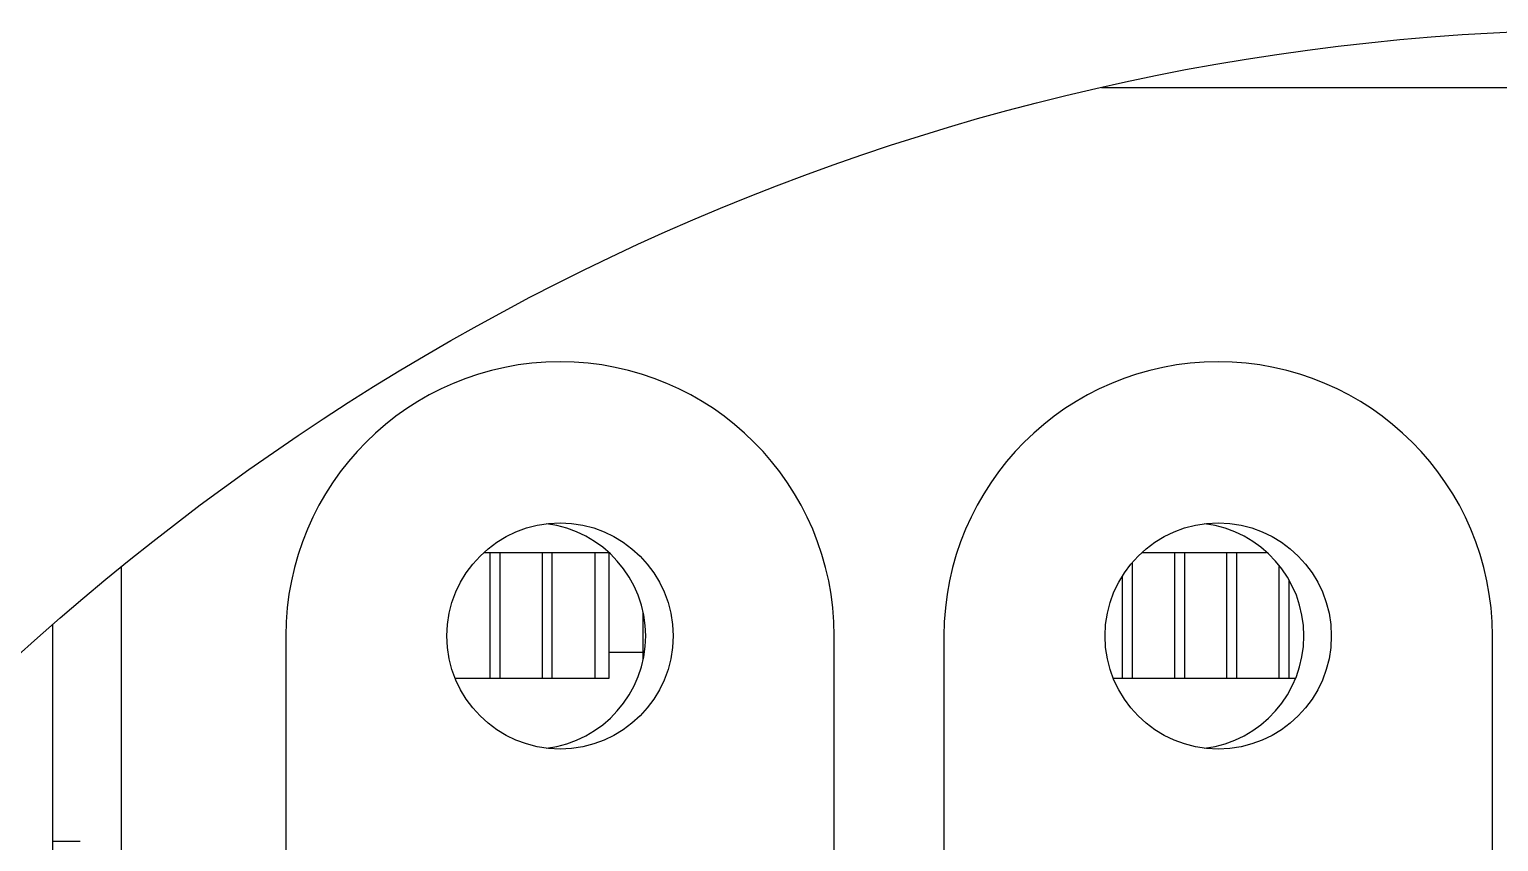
# Model space of a CAD drawing. Extents: x 59521 to 184406, y -1257 to 56672.
# Drawn here: x 80425.5 to 80532.7, y 14251.2 to 14310.5 of the extents above; entities that cross this region are included whole.
import ezdxf

# ---------------------------------------------------------------- set-up
doc = ezdxf.new("R2010")
doc.units = 0
doc.header["$MEASUREMENT"] = 0
doc.layers.get('0').update_dxf_attribs({"linetype": 'CONTINUOUS'})
for name, color, linetype in [('2401-00532-M10-35HWMC_XZW_0', 7, 'CONTINUOUS'), ('4217-19512_0', 7, 'CONTINUOUS'), ('BOARD_AA_0', 7, 'CONTINUOUS'), ('DT-240_0', 7, 'CONTINUOUS'), ('EXTRUDED-30363_AA_0', 7, 'CONTINUOUS'), ('EXTRUDED-30740_AA_0', 7, 'CONTINUOUS'), ('EXTRUDED-31524_AA_0', 7, 'CONTINUOUS')]:
    doc.layers.add(name, color=color, linetype=linetype)

# ---------------------------------------------------------------- blocks, each defined once
blk = doc.blocks.new('A$C2059127E')
at = {"color": 87}
blk.add_ellipse((1420.13, 304.92), major_axis=(0, 188.03), ratio=0.950994, dxfattribs=at)
at = {"layer": '2401-00532-M10-35HWMC_XZW_0', "color": 87, "linetype": 'Continuous'}
blk.add_line((1307.85, 433.7), (1305.85, 433.7), dxfattribs=at)
at = {"layer": '4217-19512_0', "color": 87, "linetype": 'Continuous'}
for p, q in [((1382.33, 488.7), (1457.93, 488.7)), ((1310.85, 453.75), (1310.85, 432.93)), ((1305.85, 408.7), (1305.85, 449.53))]:
    blk.add_line(p, q, dxfattribs=at)
at = {"layer": 'BOARD_AA_0', "color": 87, "linetype": 'Continuous'}
blk.add_line((1348.91, 447.49), (1346.41, 447.49), dxfattribs=at)
at = {"layer": 'DT-240_0', "color": 87, "linetype": 'Continuous'}
for p, q in [((1322.85, 448.7), (1322.85, 395.7)), ((1362.85, 395.7), (1362.85, 448.7)), ((1370.85, 448.7), (1370.85, 395.7)), ((1410.85, 395.7), (1410.85, 448.7))]:
    blk.add_line(p, q, dxfattribs=at)
for centre in [(1342.85, 448.7), (1390.85, 448.7)]:
    blk.add_circle(centre, 8.25, dxfattribs=at)
for centre, radius, start, end in [((1342.85, 448.7), 20, 0, 180), ((1390.85, 448.7), 20, 0, 180), ((1340.85, 448.7), 8.25, 276.9939, 83.0061), ((1388.85, 448.7), 8.25, 276.9939, 83.0061)]:
    blk.add_arc(centre, radius, start, end, dxfattribs=at)
at = {"layer": 'EXTRUDED-30363_AA_0', "color": 87, "linetype": 'Continuous'}
for p, q in [((1337.32, 454.79), (1346.37, 454.79)), ((1346.41, 454.76), (1346.41, 445.59)), ((1385.33, 454.79), (1394.37, 454.79)), ((1348.91, 447), (1348.91, 450.4)), ((1346.41, 445.59), (1335.21, 445.59)), ((1396.49, 445.59), (1383.21, 445.59))]:
    blk.add_line(p, q, dxfattribs=at)
at = {"layer": 'EXTRUDED-30740_AA_0', "color": 87, "linetype": 'Continuous'}
for p, q in [((1337.75, 454.79), (1338.45, 454.79)), ((1337.75, 445.59), (1337.75, 454.79)), ((1338.45, 454.79), (1338.45, 445.59)), ((1341.56, 454.79), (1342.26, 454.79)), ((1341.56, 445.59), (1341.56, 454.79)), ((1342.26, 454.79), (1342.26, 445.59)), ((1387.68, 454.79), (1388.38, 454.79)), ((1387.68, 445.59), (1387.68, 454.79)), ((1388.38, 454.79), (1388.38, 445.59)), ((1391.49, 454.79), (1392.19, 454.79)), ((1391.49, 445.59), (1391.49, 454.79)), ((1392.19, 454.79), (1392.19, 445.59)), ((1384.57, 454), (1384.57, 445.59)), ((1395.3, 445.59), (1395.3, 453.78)), ((1383.87, 445.59), (1383.87, 453.07)), ((1396, 452.73), (1396, 445.59)), ((1338.45, 445.59), (1337.75, 445.59)), ((1342.26, 445.59), (1341.56, 445.59)), ((1384.57, 445.59), (1383.87, 445.59)), ((1388.38, 445.59), (1387.68, 445.59)), ((1392.19, 445.59), (1391.49, 445.59)), ((1396, 445.59), (1395.3, 445.59))]:
    blk.add_line(p, q, dxfattribs=at)
at = {"layer": 'EXTRUDED-31524_AA_0', "color": 87, "linetype": 'Continuous'}
for p, q in [((1345.41, 454.79), (1346.37, 454.79)), ((1345.41, 445.59), (1345.41, 454.79)), ((1346.41, 454.76), (1346.41, 445.59)), ((1348.91, 447), (1348.91, 450.4)), ((1346.41, 445.59), (1345.41, 445.59))]:
    blk.add_line(p, q, dxfattribs=at)

msp = doc.modelspace()

# ---------------------------------------------------------------- block references
at = {"color": 3}
msp.add_blockref('A$C2059127E', (79121.361, 13817.528), dxfattribs=at)

doc.saveas('drawing.dxf')
